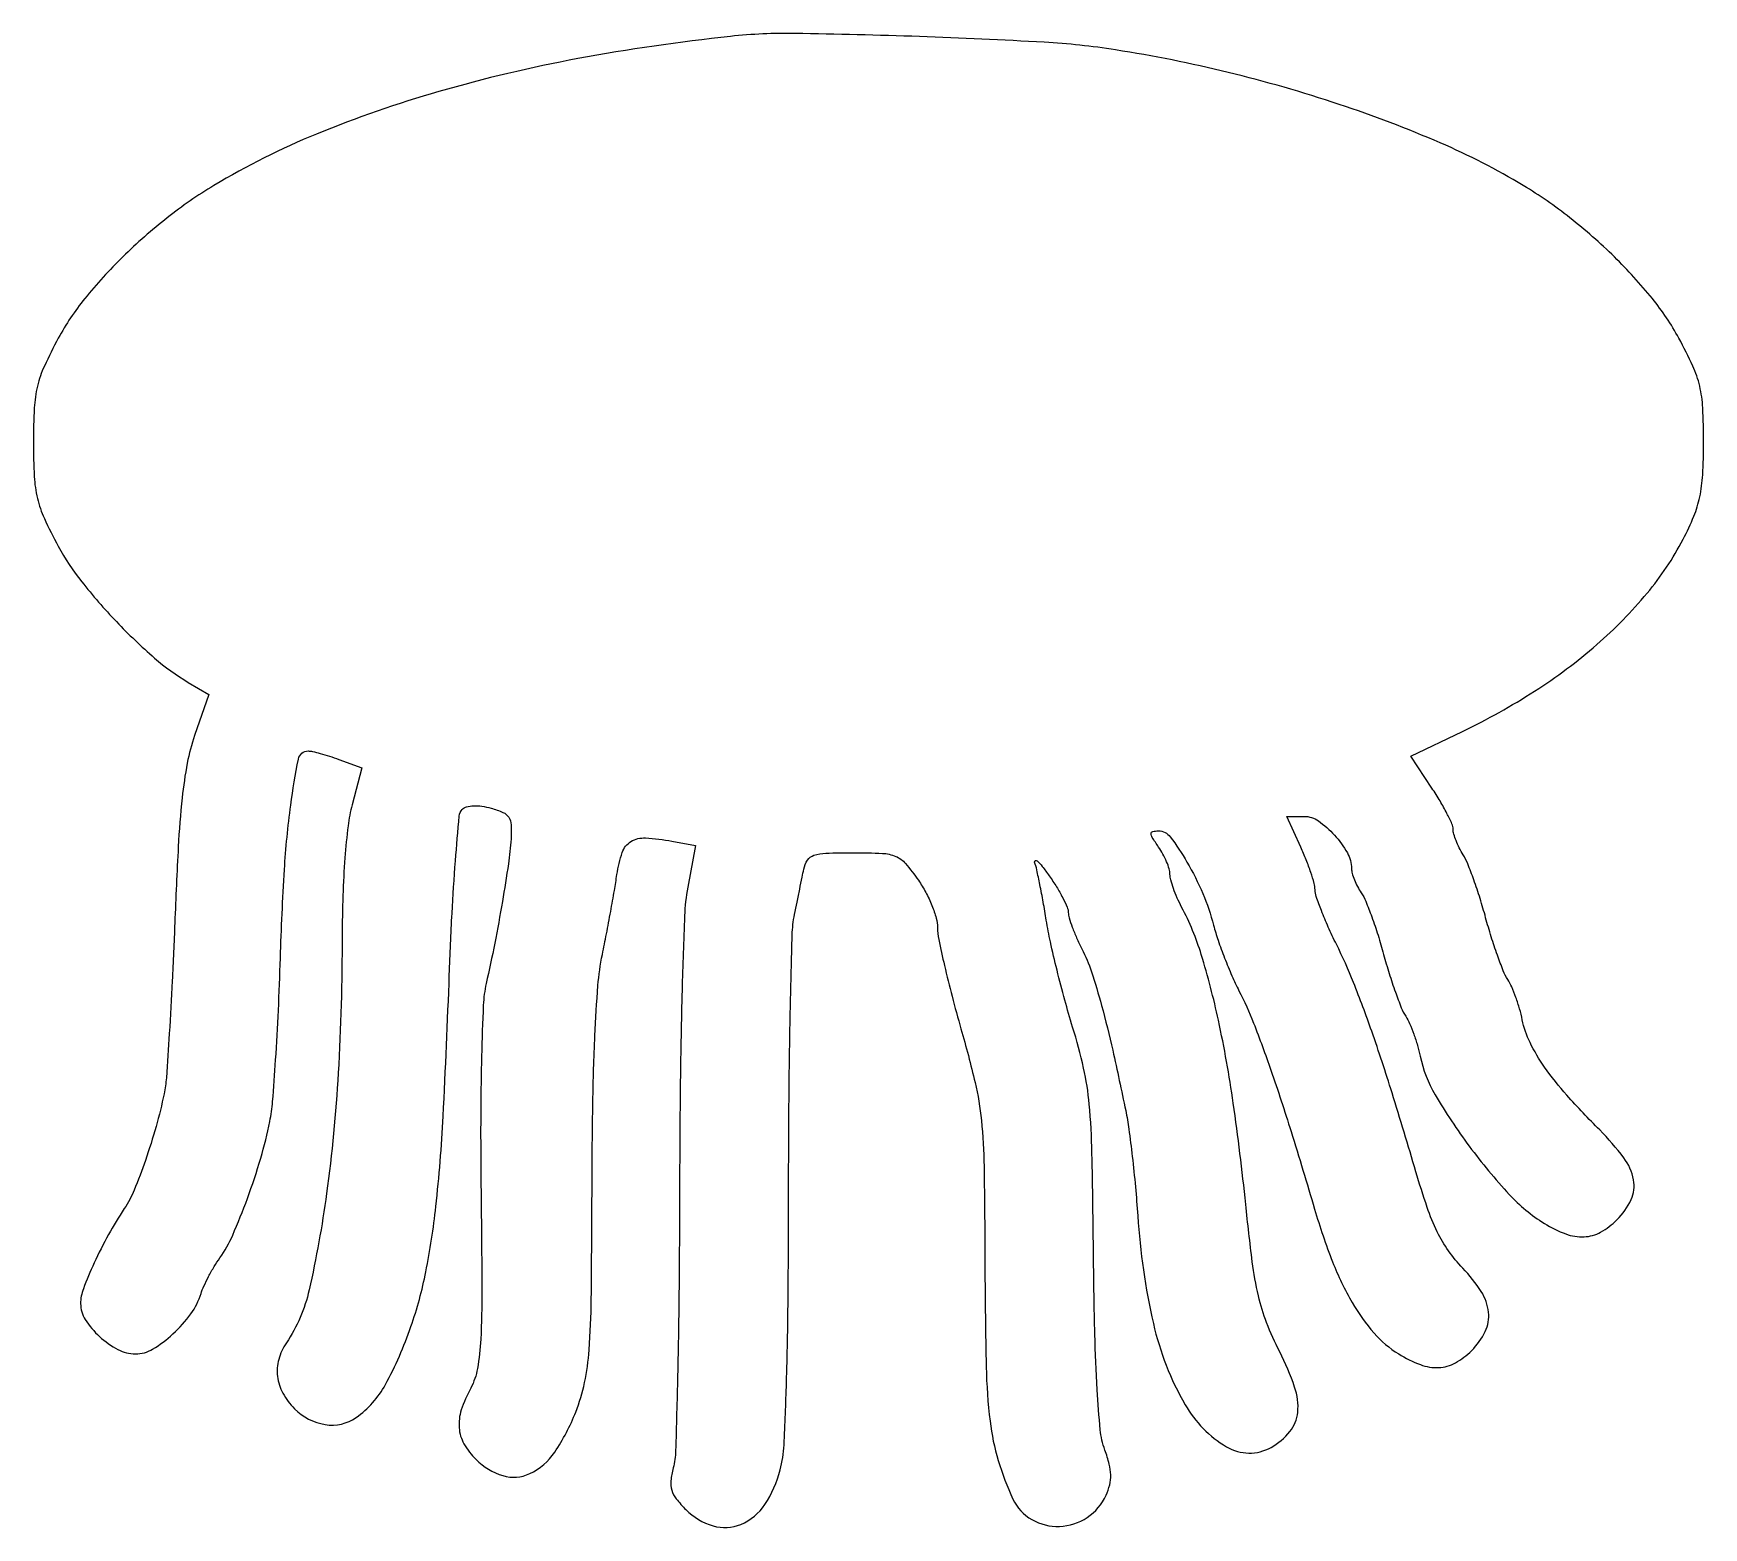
# Model space of a CAD drawing. Extents: x 0 to 230, y 0 to 206.
import ezdxf

# ---------------------------------------------------------------- set-up
doc = ezdxf.new("R2010")
doc.units = 0

msp = doc.modelspace()

# ---------------------------------------------------------------- linework, layer by layer
msp.add_lwpolyline([(96.5, 205.376541, 0.019358), (75.471684, 202.312731, 0.024399), (56.332136, 197.787276, 0.026787), (39.476232, 191.928253, 0.038403), (25.343537, 184.840491, 0.031399), (18.936768, 180.415837, 0.027208), (12.804216, 175.019971, 0.028143), (7.576496, 169.277846, 0.046395), (3.930033, 163.826376, 0.016373), (2.011392, 159.993198, 0.049123), (1.054888, 157.229252, 0.045873), (0.622154, 154.230507, 0.012909), (0.5, 149.5, 0.012888), (0.621828, 144.774522, 0.045726), (1.053241, 141.776967, 0.04913), (2.005778, 139.018652, 0.016543), (3.911714, 135.207995, 0.043429), (7.14657, 130.309783, 0.022916), (11.934636, 124.809598, 0.022918), (17.175666, 119.799729, 0.045897), (21.816818, 116.449137), (24.656103, 114.77193), (22.698045, 109.135965, 0.036987), (21.683206, 105.327784, 0.020261), (20.980365, 100.547402, 0.013088), (20.446366, 93.826635, 0.003689), (19.965675, 83.323877, -0.002591), (19.61843, 75.353826, -0.003425), (19.214782, 68.098101, -0.00247), (18.80504, 62.024833, -0.033438), (18.496776, 59.823877, -0.017053), (17.389333, 55.300579, -0.01481), (15.928925, 50.642729, -0.014749), (14.372711, 46.544899, -0.04876), (13.015685, 44, 0.020729), (10.838593, 40.415932, 0.018312), (8.867717, 36.514734, 0.016716), (7.375745, 32.963613, 0.091332), (7, 30.923752, 0.143218), (7.646331, 28.713579, 0.065055), (9.602743, 26.3858, 0.064198), (12.141683, 24.597202, 0.121974), (14.553336, 24, 0.136513), (16.919319, 24.658244, 0.050253), (19.717817, 26.755451, 0.049449), (22.183656, 29.519508, 0.082366), (23.579968, 32.300916, -0.032054), (23.974914, 33.334521, -0.014105), (24.621652, 34.648853, -0.013893), (25.388257, 36.008894, -0.018123), (26.167829, 37.205817, 0.050028), (27.941602, 40.350521, 0.015603), (29.965758, 45.383397, 0.015944), (31.803376, 50.94162, 0.022568), (33.053509, 56, 0.029138), (33.434838, 58.727692, 0.003983), (33.852564, 64.465625, 0.004569), (34.231528, 71.278417, 0.003846), (34.511422, 78.5, -0.007362), (35.069085, 90.67537, -0.018252), (35.933544, 99.559956, -0.016078), (36.992988, 105.897219, -0.357397), (38.338717, 107, -0.057103), (38.919403, 106.933466, -0.009828), (39.995648, 106.661155, -0.010589), (41.251951, 106.288101, -0.009286), (42.547993, 105.846485), (45.737982, 104.69297), (44.38086, 99.596485, 0.03522), (43.825743, 96.707518, 0.011001), (43.396292, 92.313543, 0.010344), (43.111046, 87.107744, 0.008313), (43.01331, 81.5, -0.013906), (42.474596, 62.677205, -0.019995), (40.869784, 46.082713, -0.021184), (38.46974, 32.799455, -0.093424), (35.331384, 25.527494, 0.081792), (34.283654, 23.246036, 0.097925), (34.113719, 20.8919, 0.094605), (34.856319, 18.588047, 0.071354), (36.454545, 16.454545, 0.156008), (40.683698, 14.274919, 0.197549), (44.933098, 15.241774, 0.115325), (48.96732, 19.77365, 0.041122), (52.487032, 27.750723, 0.034158), (54.539869, 35.313641, 0.022044), (55.920956, 44.289048, 0.01424), (56.918473, 56.713045, 0.003963), (57.771926, 76.224849, -0.004104), (58.142988, 84.653683, -0.006458), (58.61448, 91.883857, -0.002427), (59.126192, 98.043062, -0.176204), (59.548817, 98.948817, -0.129913), (60.156393, 99.302377, -0.056006), (61.089086, 99.449781, -0.046578), (62.241514, 99.394144, -0.03195), (63.523967, 99.127216, -0.035952), (65.161453, 98.546208, -0.146319), (65.958615, 97.870107, -0.133642), (66.292836, 96.830673, -0.028067), (66.272157, 94.903249, -0.019782), (65.903613, 91.452826, -0.006081), (65.078996, 86.281517, -0.00609), (64.017376, 80.528202, -0.00676), (62.849656, 75, 0.044544), (62.451616, 72.017165, 0.004655), (62.209261, 64.958314, 0.005554), (62.088884, 56.300377, 0.003837), (62.136707, 46.5, -0.001999), (62.254658, 32.715241, -0.014159), (62.095676, 26.024603, -0.029458), (61.646767, 21.995978, -0.080937), (60.719016, 19.29966, 0.043582), (59.421424, 16.279564, 0.098635), (59.119837, 13.821097, 0.111788), (59.790483, 11.631572, 0.066478), (61.454545, 9.454545, 0.123279), (65.153512, 7.236884, 0.187043), (68.849356, 7.5148, 0.134213), (72.287735, 10.480368, 0.054564), (75.184111, 16, 0.041745), (76.395968, 20.049432, 0.033832), (77.02756, 24.540884, 0.015391), (77.317326, 31.555266, 0.001863), (77.422064, 47, -0.003345), (77.536145, 58.705891, -0.007009), (77.813339, 67.805446, -0.008382), (78.236627, 74.709352, -0.031562), (78.846093, 79, 0.003429), (79.409367, 81.81708, 0.002613), (79.988857, 84.90915, 0.002642), (80.50154, 87.812991, 0.006201), (80.846093, 89.988594, -0.045928), (81.580196, 93.035125, -0.176369), (82.782628, 94.530017, -0.151958), (84.787911, 95.026373, -0.031632), (88.430645, 94.578989), (91.661562, 93.972865), (90.598235, 88.236433, 0.036035), (90.159311, 84.307145, 0.003018), (89.819937, 74.07941, 0.003854), (89.575345, 61.489836, 0.002536), (89.479053, 47, -0.002128), (89.398414, 33.166039, -0.003114), (89.199791, 20.990867, -0.001511), (88.935369, 10.648656, -0.055535), (88.606808, 8.309336, 0.036623), (88.284984, 6.51305, 0.099927), (88.407024, 5.23399, 0.093495), (89.023094, 4.05284, 0.029555), (90.349755, 2.559336, 0.124073), (94.085018, 0.327852, 0.174417), (97.927432, 0.534513, 0.147788), (101.215956, 3.262748, 0.083544), (103.336821, 8.036294, 0.050647), (103.856095, 11.467645, 0.004743), (104.19379, 20.012492, 0.005153), (104.418935, 31.434532, 0.002289), (104.491626, 46.5, -0.002203), (104.553568, 59.816318, -0.003103), (104.734777, 71.6875, -0.001815), (104.985875, 81.689393, -0.04265), (105.307615, 84.5, -0.000148), (105.650646, 86.196385, -0.000126), (106.01354, 87.985938, -0.000127), (106.3446, 89.61426, -0.000361), (106.576667, 90.75, -0.098031), (107.092161, 91.977067, -0.166098), (107.971188, 92.643165, -0.071603), (109.622221, 92.9373, -0.008335), (113.383051, 93, -0.011314), (117.417604, 92.908698, -0.089079), (119.236818, 92.496265, -0.116551), (120.584279, 91.50826, -0.025016), (122.363999, 89.196249, -0.029345), (123.372944, 87.540749, -0.026074), (124.225675, 85.713002, -0.026971), (124.818325, 83.985379, -0.069244), (125, 82.679822, 0.050797), (125.167589, 81.034472, 0.006102), (125.948065, 77.464132, 0.007214), (126.991627, 73.233585, 0.005874), (128.227457, 68.733573, -0.011554), (130.162479, 61.360671, -0.033306), (131.04031, 56.152145, -0.021575), (131.40494, 49.78868, -0.002716), (131.524391, 36, 0.004645), (131.696707, 22.240107, 0.024576), (132.231131, 14.720825, 0.042252), (133.349858, 9.328078, 0.038318), (135.384446, 4.013202, 0.152024), (137.980945, 1.191949, 0.1424), (141.791662, 0.250421, 0.13777), (145.608889, 1.492117, 0.139637), (148.197752, 4.534674, 0.046448), (148.701204, 5.982284, 0.066937), (148.847444, 7.32869, 0.056608), (148.638716, 8.825249, 0.02383), (148.03884, 10.769136, -0.061917), (147.406174, 13.555153, -0.010289), (146.97131, 19.04519, -0.008761), (146.656898, 26.719653, -0.003298), (146.475971, 37.469734, 0.002412), (146.262857, 51.622774, 0.017754), (145.888613, 58.37286, 0.032227), (145.112035, 63.332381, 0.020298), (143.602235, 69, -0.008391), (142.519418, 72.707542, -0.006292), (141.447525, 76.823069, -0.006363), (140.536451, 80.723289, -0.014475), (139.971587, 83.695555, 0.004555), (139.546944, 86.199858, 0.005113), (139.091825, 88.601222, 0.004712), (138.664454, 90.636724, 0.027229), (138.370478, 91.695555, -0.365581), (138.457854, 91.917073, -0.32289), (138.710038, 91.883966, -0.03908), (139.407839, 91.115899, -0.010755), (140.38097, 89.803054, -0.015668), (141.383665, 88.289278, -0.018586), (142.23066, 86.797987, -0.017671), (142.847164, 85.502, -0.102528), (143, 84.764496, 0.074823), (143.111241, 84.025295, 0.014537), (143.546864, 82.74434, 0.015154), (144.14898, 81.267722, 0.013498), (144.861665, 79.771336, -0.037642), (146.186924, 76.60358, -0.014032), (147.58071, 71.982241, -0.010834), (149.116145, 65.793515, -0.004696), (150.902345, 57.5, -0.016661), (151.340461, 54.938856, -0.005608), (151.812587, 51.178125, -0.005572), (152.242071, 47.003796, -0.006356), (152.557706, 43, 0.039412), (154.716312, 28.190974, 0.074911), (159.09592, 17.001302, 0.128306), (164.802623, 11.207538, 0.26849), (170.917504, 11.127172, 0.093218), (173.515706, 13.303933, 0.15047), (174.600927, 15.952819, 0.106695), (174.172169, 19.436648, 0.033674), (172.107033, 24.289128, -0.024584), (170.313252, 28.300202, -0.036265), (169.177994, 31.984897, -0.025007), (168.340173, 36.685858, -0.005943), (167.431355, 44.589669, 0.009899), (165.716525, 58.53036, 0.017545), (163.674577, 69.927739, 0.02122), (161.318152, 78.974927, 0.048095), (158.61042, 85.5, -0.018706), (157.99826, 86.760645, -0.018531), (157.479953, 88.067451, -0.018751), (157.112655, 89.242184, -0.065469), (157.006161, 90.027494, 0.071225), (156.897158, 90.767526, 0.026612), (156.544528, 91.759147, 0.025721), (156.039576, 92.814416, 0.028327), (155.443296, 93.777494, -0.010201), (154.567931, 95.083148, -0.138691), (154.403166, 95.626183, -0.355987), (154.628885, 95.914017, -0.055499), (155.401142, 96, -0.2361), (157.042036, 95.179428, -0.028474), (159.346679, 91.710776, -0.032156), (161.51641, 87.388358, -0.036502), (163.009556, 83, 0.018581), (163.625405, 80.952329, 0.010292), (164.52027, 78.5, 0.010251), (165.530221, 76.049819, 0.016253), (166.505217, 74, -0.026237), (168.515734, 69.546053, -0.00956), (170.906003, 63.04709, -0.0078), (173.67637, 54.62287, -0.003943), (176.91696, 43.92873, 0.021081), (179.391872, 36.667707, 0.03899), (182.093167, 31.055498, 0.048538), (185.099533, 26.875694, 0.074308), (188.501557, 23.999038, 0.047489), (191.491995, 22.52239, 0.102628), (194.013671, 22.117462, 0.115394), (196.295857, 22.761607, 0.070248), (198.545455, 24.454545, 0.084001), (200.413116, 27.082917, 0.14048), (200.8714, 29.736018, 0.116615), (199.864031, 32.581393, 0.04801), (197.313081, 35.811894, -0.037715), (195.349852, 38.195703, -0.040314), (193.815424, 40.79682, -0.030607), (192.425249, 44.1674, -0.011236), (190.865428, 49.07872, 0.004222), (187.583095, 59.939294, 0.008571), (184.784039, 68.411738, 0.010788), (182.278167, 75.113849, 0.020286), (179.922147, 80.390465, -0.009704), (178.801643, 82.76378, -0.011908), (177.851929, 85.023407, -0.010419), (177.143111, 86.945925, -0.079856), (176.978038, 87.890465, 0.06384), (176.852734, 88.772287, 0.013194), (176.395841, 90.275637, 0.013669), (175.767043, 92.004847, 0.012501), (175.02693, 93.75), (173.097784, 98), (175.480798, 98, -0.154919), (177.431884, 97.380614, -0.054789), (179.653663, 95.415163, -0.054618), (181.429006, 92.969683, -0.130436), (182, 90.818136, 0.068665), (182.091591, 90.154342, 0.026246), (182.391611, 89.268944, 0.025396), (182.822873, 88.328523, 0.028406), (183.333143, 87.472506, -0.050489), (183.957087, 86.312388, -0.010699), (184.790885, 84.170049, -0.011096), (185.65297, 81.633135, -0.010336), (186.423593, 79, 0.009474), (187.190195, 76.363767, 0.010135), (188.040222, 73.817567, 0.009759), (188.856634, 71.661635, 0.046014), (189.459306, 70.485333, -0.037934), (190.00093, 69.468926, -0.016212), (190.57444, 68.038658, -0.015932), (191.090044, 66.467364, -0.020199), (191.460296, 64.985333, 0.08244), (193.514766, 59.671637, 0.026322), (198.2176, 52.587841, 0.026786), (203.724784, 45.9459, 0.067954), (208.55131, 41.968289, 0.048281), (211.51268, 40.511805, 0.102663), (214.023587, 40.116913, 0.114736), (216.301771, 40.764838, 0.070074), (218.545455, 42.454545, 0.08654), (220.501409, 45.236776, 0.158671), (220.844461, 47.958534, 0.114549), (219.501728, 50.986063, 0.034318), (216.175052, 54.824024, -0.013081), (211.670206, 59.596039, -0.029491), (208.577236, 63.488194, -0.03902), (206.578217, 66.864918, -0.064342), (205.511345, 70, 0.020563), (205.145675, 71.490248, 0.016099), (204.631418, 73.074169, 0.016381), (204.056231, 74.518898, 0.037858), (203.509593, 75.550363, -0.045118), (202.901147, 76.739809, -0.009852), (202.0834, 78.893013, -0.010186), (201.234286, 81.430793, -0.009612), (200.471692, 84.050363, 0.009897), (199.703958, 86.682006, 0.010185), (198.839466, 89.256022, 0.009969), (198.000881, 91.455039, 0.041953), (197.363938, 92.714817, -0.022898), (196.841566, 93.65711, -0.02194), (196.399399, 94.656554, -0.022491), (196.088342, 95.571607, -0.069957), (195.995719, 96.214817, 0.1046), (195.836809, 96.953943, 0.013657), (195.136247, 98.413421, 0.015402), (194.192588, 100.117853, 0.012329), (193.075869, 101.8947), (190.1603, 106.2894), (197.288074, 109.705294, 0.030725), (207.217003, 115.237371, 0.036686), (215.788009, 121.660237, 0.039755), (222.701322, 128.720394, 0.053426), (227.668107, 136.159787, 0.023258), (229.14, 139.323855, 0.04531), (229.957727, 141.982891, 0.038622), (230.355393, 145.01082, 0.012742), (230.480667, 149.5, 0.012833), (230.370438, 154.240727, 0.046235), (229.945066, 157.230747, 0.049531), (228.992894, 159.98631, 0.016286), (227.069967, 163.826376, 0.046395), (223.423504, 169.277846, 0.028143), (218.195784, 175.019971, 0.027208), (212.063232, 180.415837, 0.031399), (205.656463, 184.840491, 0.033557), (194.229642, 190.710309, 0.021574), (180.302521, 196.021114, 0.020535), (165.029156, 200.414703, 0.020752), (149.5, 203.522827, 0.024968), (139.68489, 204.568268, 0.005306), (122.513945, 205.351364, 0.004983), (105.367958, 205.780039, 0.030259)], format="xyb", close=True)

doc.saveas('drawing.dxf')
